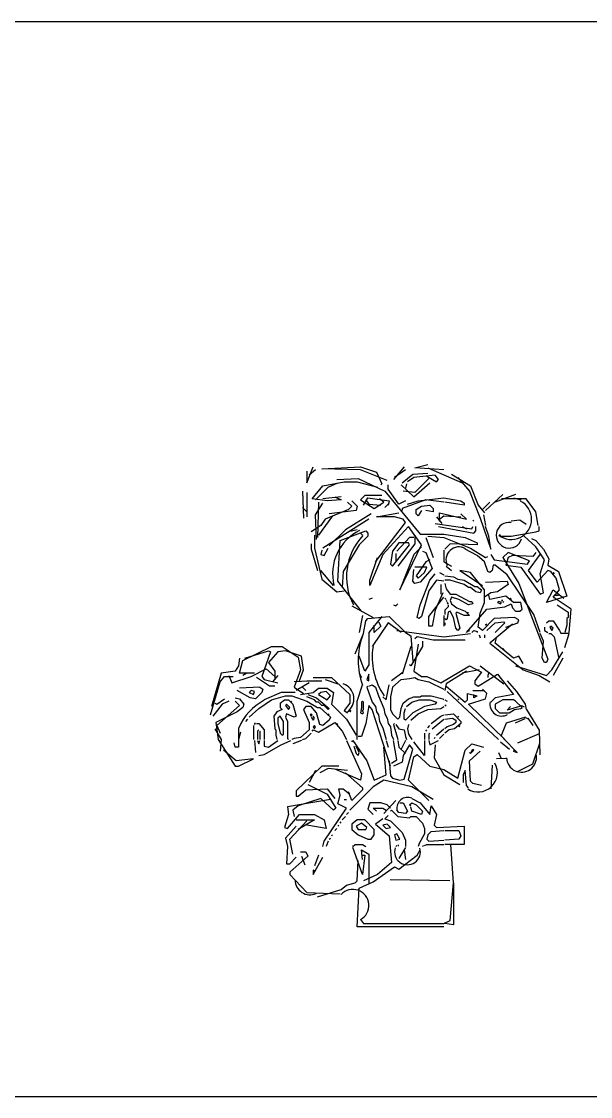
# Model space of a CAD drawing. Header units: millimetres. Extents: x 12377 to 30673, y 89761 to 101952.
# Drawn here: x 16181 to 17114, y 97844 to 99607 of the extents above; entities that cross this region are included whole.
import ezdxf

# ---------------------------------------------------------------- set-up
doc = ezdxf.new("R2010")
doc.units = ezdxf.units.MM
doc.layers.add('www.cad-blocks.net', color=7, linetype='Continuous')

# ---------------------------------------------------------------- blocks, each defined once
blk = doc.blocks.new('A$C53992F7E')
at = {"linetype": 'ByBlock'}
for p, q in [((335.3, 753), (356.3, 758.3)), ((158, 728.4), (168.5, 754.8)), ((158, 747.7), (158, 728.4)), ((172, 749.5), (161.5, 740.7)), ((182.5, 751.2), (245.7, 754.8)), ((245.7, 749.5), (182.5, 751.2)), ((245.7, 754.8), (272.1, 746)), ((289.6, 731.9), (245.7, 749.5)), ((272.1, 746), (280.8, 726.7)), ((317.7, 754.8), (300.1, 733.7)), ((319.5, 749.5), (301.9, 737.2)), ((314.2, 728.4), (331.7, 742.5)), ((331.7, 742.5), (356.3, 744.2)), ((368.6, 740.7), (333.5, 737.2)), ((382.6, 749.5), (335.3, 753)), ((356.3, 753), (412.5, 728.4)), ((373.9, 733.7), (368.6, 740.7)), ((394.9, 742.5), (426.5, 723.2)), ((166.7, 702.1), (184.3, 723.2)), ((184.3, 723.2), (219.4, 730.2)), ((193.1, 721.4), (208.9, 728.4)), ((207.1, 733.7), (242.2, 735.4)), ((219.4, 730.2), (240.5, 730.2)), ((240.5, 730.2), (273.8, 721.4)), ((242.2, 735.4), (286.1, 714.4)), ((280.8, 726.7), (279.1, 724.9)), ((291.4, 717.9), (291.4, 724.9)), ((312.4, 724.9), (333.5, 705.6)), ((321.2, 726.7), (319.5, 719.7)), ((333.5, 737.2), (323, 730.2)), ((333.5, 705.6), (359.8, 728.4)), ((358.1, 735.4), (335.3, 712.6)), ((354.6, 739), (370.4, 730.2)), ((370.4, 730.2), (373.9, 733.7)), ((405.5, 737.2), (424.8, 714.4)), ((426.5, 723.2), (438.8, 691.6)), ((151, 714.4), (152.7, 670.5)), ((158, 712.6), (158, 672.3)), ((172, 700.3), (193.1, 721.4)), ((214.1, 705.6), (184.3, 702.1)), ((203.6, 705.6), (214.1, 700.3)), ((252.8, 707.4), (245.7, 700.3)), ((280.8, 707.4), (252.8, 707.4)), ((286.1, 714.4), (344, 644.2)), ((308.9, 693.3), (291.4, 717.9)), ((335.3, 712.6), (315.9, 714.4)), ((424.8, 714.4), (442.3, 670.5)), ((479.2, 709.1), (451.1, 682.8)), ((500.2, 709.1), (466.9, 696.8)), ((151, 688.1), (158, 681)), ((191.3, 698.6), (166.7, 702.1)), ((172, 675.8), (184.3, 695.1)), ((177.3, 696.8), (175.5, 638.9)), ((177.3, 686.3), (179, 688.1)), ((214.1, 700.3), (191.3, 698.6)), ((224.7, 696.8), (231.7, 689.8)), ((231.7, 689.8), (226.4, 684.5)), ((231.7, 698.6), (240.5, 689.8)), ((240.5, 689.8), (238.7, 682.8)), ((245.7, 700.3), (268.6, 686.3)), ((251, 691.6), (258, 703.9)), ((254.5, 700.3), (259.8, 693.3)), ((258, 703.9), (293.1, 698.6)), ((259.8, 693.3), (279.1, 691.6)), ((268.6, 686.3), (284.4, 696.8)), ((284.4, 696.8), (277.3, 702.1)), ((293.1, 695.1), (286.1, 688.1)), ((293.1, 698.6), (291.4, 691.6)), ((319.5, 698.6), (308.9, 693.3)), ((352.8, 700.3), (314.2, 686.3)), ((323, 693.3), (340.5, 698.6)), ((337, 684.5), (345.8, 689.8)), ((340.5, 698.6), (382.6, 703.9)), ((345.8, 689.8), (359.8, 691.6)), ((382.6, 696.8), (352.8, 700.3)), ((359.8, 691.6), (365.1, 686.3)), ((382.6, 703.9), (410.7, 698.6)), ((416, 691.6), (384.4, 696.8)), ((410.7, 698.6), (416, 695.1)), ((416, 695.1), (416, 691.6)), ((438.8, 691.6), (449.3, 679.3)), ((458.1, 696.8), (445.8, 684.5)), ((517.8, 702.1), (477.4, 702.1)), ((496.7, 703.9), (509, 700.3)), ((533.6, 681), (517.8, 702.1)), ((173.8, 635.4), (172, 675.8)), ((200.1, 674), (177.3, 642.4)), ((226.4, 684.5), (187.8, 668.7)), ((238.7, 682.8), (194.8, 677.5)), ((263.3, 677.5), (221.2, 651.2)), ((272.1, 672.3), (308.9, 679.3)), ((301.9, 672.3), (272.1, 672.3)), ((315.9, 668.7), (301.9, 672.3)), ((314.2, 686.3), (314.2, 682.8)), ((337, 677.5), (337, 684.5)), ((340.5, 674), (337, 677.5)), ((345.8, 682.8), (340.5, 674)), ((365.1, 681), (352.8, 682.8)), ((365.1, 686.3), (365.1, 681)), ((370.4, 672.3), (379.1, 661.7)), ((375.6, 679.3), (419.5, 668.7)), ((375.6, 665.2), (375.6, 679.3)), ((375.6, 668.7), (382.6, 674)), ((382.6, 674), (410.7, 672.3)), ((419.5, 668.7), (410.7, 677.5)), ((442.3, 670.5), (459.9, 619.6)), ((447.6, 675.8), (451.1, 658.2)), ((537.1, 658.2), (533.6, 681)), ((180.8, 658.2), (165, 647.7)), ((187.8, 668.7), (180.8, 658.2)), ((259.8, 668.7), (184.3, 621.4)), ((270.3, 598.5), (319.5, 663.5)), ((324.7, 656.5), (282.6, 610.8)), ((319.5, 663.5), (315.9, 668.7)), ((345.8, 626.6), (324.7, 656.5)), ((368.6, 661.7), (428.3, 653)), ((373.9, 656.5), (431.8, 645.9)), ((412.5, 656.5), (419.5, 653)), ((428.3, 653), (430, 656.5)), ((430, 667), (431.8, 665.2)), ((435.3, 649.4), (435.3, 656.5)), ((456.4, 640.7), (451.1, 656.5)), ((507.3, 667), (493.2, 665.2)), ((517.8, 660), (507.3, 667)), ((538.9, 649.4), (538.9, 656.5)), ((170.3, 642.4), (170.3, 621.4)), ((221.2, 651.2), (194.8, 624.9)), ((212.4, 633.6), (254.5, 649.4)), ((240.5, 651.2), (226.4, 647.7)), ((258, 640.7), (244, 626.6)), ((245.7, 645.9), (249.2, 642.4)), ((254.5, 649.4), (258, 645.9)), ((258, 645.9), (258, 640.7)), ((326.5, 638.9), (305.4, 616.1)), ((333.5, 638.9), (326.5, 638.9)), ((335.3, 642.4), (335.3, 628.4)), ((344, 644.2), (382.6, 644.2)), ((352.8, 638.9), (365.1, 605.6)), ((356.3, 640.7), (382.6, 638.9)), ((382.6, 644.2), (417.7, 638.9)), ((382.6, 638.9), (426.5, 621.4)), ((417.7, 638.9), (437.1, 630.1)), ((431.8, 645.9), (435.3, 649.4)), ((459.9, 619.6), (456.4, 640.7)), ((473.9, 644.2), (475.7, 640.7)), ((475.7, 640.7), (493.2, 640.7)), ((493.2, 640.7), (533.6, 647.7)), ((533.6, 623.1), (514.3, 640.7)), ((526.6, 637.2), (533.6, 633.6)), ((533.6, 647.7), (538.9, 649.4)), ((165, 628.4), (165, 619.6)), ((165, 619.6), (175.5, 584.5)), ((170.3, 621.4), (182.5, 570.5)), ((182.5, 617.8), (180.8, 610.8)), ((186.1, 609.1), (193.1, 621.4)), ((208.9, 566.9), (212.4, 633.6)), ((244, 626.6), (217.7, 582.7)), ((308.9, 630.1), (298.4, 616.1)), ((298.4, 591.5), (326.5, 626.6)), ((335.3, 628.4), (307.2, 591.5)), ((324.7, 630.1), (308.9, 630.1)), ((310.7, 552.9), (345.8, 626.6)), ((326.5, 626.6), (324.7, 630.1)), ((345.8, 623.1), (333.5, 610.8)), ((382.6, 617.8), (382.6, 598.5)), ((393.2, 628.4), (384.4, 619.6)), ((437.1, 626.6), (393.2, 628.4)), ((437.1, 609.1), (417.7, 619.6)), ((426.5, 621.4), (451.1, 605.6)), ((437.1, 630.1), (437.1, 626.6)), ((533.6, 633.6), (545.9, 619.6)), ((547.6, 602.1), (533.6, 623.1)), ((545.9, 619.6), (554.7, 603.8)), ((180.8, 610.8), (186.1, 609.1)), ((282.6, 610.8), (261.5, 559.9)), ((261.5, 568.7), (273.8, 605.6)), ((298.4, 616.1), (294.9, 595)), ((303.7, 612.6), (303.7, 598.5)), ((333.5, 610.8), (310.7, 552.9)), ((347.5, 616.1), (352.8, 614.3)), ((352.8, 614.3), (363.3, 588)), ((359.8, 602.1), (352.8, 598.5)), ((449.3, 598.5), (437.1, 609.1)), ((451.1, 605.6), (454.6, 607.3)), ((459.9, 610.8), (465.1, 602.1)), ((465.1, 602.1), (519.6, 595)), ((488, 614.3), (479.2, 605.6)), ((479.2, 605.6), (505.5, 563.4)), ((488, 605.6), (484.4, 593.3)), ((523.1, 600.3), (488, 614.3)), ((495, 609.1), (488, 605.6)), ((528.3, 607.3), (495, 609.1)), ((519.6, 595), (523.1, 600.3)), ((521.3, 584.5), (540.6, 610.8)), ((533.6, 614.3), (528.3, 607.3)), ((540.6, 579.2), (547.6, 602.1)), ((554.7, 603.8), (552.9, 593.3)), ((201.9, 559.9), (180.8, 584.5)), ((217.7, 582.7), (215.9, 556.4)), ((294.9, 595), (298.4, 591.5)), ((331.7, 566.9), (333.5, 586.3)), ((354.6, 589.8), (335.3, 589.8)), ((352.8, 598.5), (337, 575.7)), ((363.3, 588), (344, 565.2)), ((351, 581), (354.6, 589.8)), ((382.6, 598.5), (394.9, 591.5)), ((386.2, 591.5), (394.9, 584.5)), ((409, 584.5), (445.8, 559.9)), ((426.5, 581), (409, 584.5)), ((454.6, 582.7), (449.3, 598.5)), ((458.1, 581), (454.6, 582.7)), ((461.6, 584.5), (458.1, 581)), ((463.4, 593.3), (461.6, 584.5)), ((466.9, 593.3), (463.4, 593.3)), ((486.2, 577.5), (466.9, 593.3)), ((484.4, 593.3), (509, 589.8)), ((509, 589.8), (540.6, 545.9)), ((535.4, 565.2), (521.3, 584.5)), ((552.9, 584.5), (535.4, 565.2)), ((552.9, 593.3), (570.5, 582.7)), ((558.2, 582.7), (552.9, 584.5)), ((566.9, 572.2), (558.2, 582.7)), ((570.5, 582.7), (584.5, 542.4)), ((182.5, 570.5), (207.1, 549.4)), ((247.5, 517.8), (208.9, 566.9)), ((261.5, 559.9), (261.5, 568.7)), ((335.3, 563.4), (331.7, 566.9)), ((344, 565.2), (335.3, 563.4)), ((337, 575.7), (340.5, 572.2)), ((340.5, 572.2), (351, 581)), ((344, 528.3), (359.8, 568.7)), ((370.4, 568.7), (358.1, 551.1)), ((359.8, 568.7), (368.6, 579.2)), ((382.6, 566.9), (370.4, 568.7)), ((375.6, 581), (382.6, 577.5)), ((384.4, 575.7), (398.4, 574)), ((393.2, 568.7), (384.4, 568.7)), ((416, 561.7), (393.2, 568.7)), ((398.4, 574), (405.5, 570.5)), ((405.5, 570.5), (416, 568.7)), ((416, 568.7), (433.5, 558.2)), ((449.3, 552.9), (426.5, 581)), ((451.1, 565.2), (486.2, 566.9)), ((530.1, 512.5), (486.2, 577.5)), ((486.2, 566.9), (488, 561.7)), ((545.9, 547.6), (540.6, 579.2)), ((561.7, 581), (563.4, 579.2)), ((563.4, 579.2), (561.7, 581)), ((572.2, 552.9), (566.9, 572.2)), ((207.1, 549.4), (219.4, 551.1)), ((358.1, 551.1), (345.8, 509)), ((380.9, 547.6), (368.6, 519.6)), ((377.4, 561.7), (377.4, 545.9)), ((384.4, 563.4), (386.2, 554.7)), ((386.2, 554.7), (393.2, 545.9)), ((423, 556.4), (416, 561.7)), ((426.5, 556.4), (423, 556.4)), ((435.3, 549.4), (426.5, 556.4)), ((433.5, 558.2), (437.1, 558.2)), ((442.3, 547.6), (435.3, 549.4)), ((437.1, 558.2), (444.1, 552.9)), ((444.1, 552.9), (442.3, 547.6)), ((449.3, 531.8), (449.3, 552.9)), ((459.9, 547.6), (449.3, 540.6)), ((470.4, 549.4), (459.9, 547.6)), ((488, 561.7), (470.4, 549.4)), ((505.5, 563.4), (552.9, 438.8)), ((540.6, 545.9), (545.9, 547.6)), ((551.1, 531.8), (561.7, 552.9)), ((561.7, 552.9), (579.2, 538.9)), ((561.7, 540.6), (572.2, 552.9)), ((265, 538.9), (259.8, 537.1)), ((303.7, 526.6), (307.2, 530.1)), ((358.1, 509), (382.6, 540.6)), ((384.4, 538.9), (386.2, 537.1)), ((386.2, 537.1), (384.4, 538.9)), ((386.2, 535.4), (387.9, 533.6)), ((387.9, 533.6), (386.2, 535.4)), ((387.9, 531.8), (389.7, 530.1)), ((389.7, 530.1), (387.9, 531.8)), ((393.2, 545.9), (402, 545.9)), ((394.9, 540.6), (393.2, 535.4)), ((393.2, 535.4), (394.9, 530.1)), ((407.2, 537.1), (394.9, 540.6)), ((394.9, 530.1), (403.7, 523.1)), ((402, 545.9), (424.8, 533.6)), ((423, 528.3), (407.2, 537.1)), ((430, 530.1), (423, 528.3)), ((424.8, 533.6), (428.3, 533.6)), ((428.3, 533.6), (430, 530.1)), ((442.3, 514.3), (449.3, 531.8)), ((458.1, 537.1), (456.4, 544.1)), ((484.4, 542.4), (458.1, 537.1)), ((472.2, 533.6), (470.4, 531.8)), ((470.4, 531.8), (475.7, 530.1)), ((477.4, 531.8), (472.2, 533.6)), ((475.7, 530.1), (477.4, 531.8)), ((477.4, 535.4), (479.2, 535.4)), ((479.2, 535.4), (477.4, 535.4)), ((479.2, 531.8), (480.9, 533.6)), ((480.9, 533.6), (479.2, 531.8)), ((482.7, 524.8), (493.2, 530.1)), ((496.7, 531.8), (484.4, 542.4)), ((491.5, 538.9), (493.2, 537.1)), ((493.2, 537.1), (491.5, 538.9)), ((493.2, 530.1), (495, 523.1)), ((509, 531.8), (496.7, 531.8)), ((510.8, 521.3), (509, 531.8)), ((584.5, 542.4), (551.1, 531.8)), ((591.5, 521.3), (561.7, 540.6)), ((565.2, 544.1), (570.5, 544.1)), ((231.7, 526.6), (266.8, 507.3)), ((300.1, 528.3), (303.7, 526.6)), ((338.8, 507.3), (344, 528.3)), ((368.6, 519.6), (363.3, 493.2)), ((389.7, 524.8), (384.4, 519.6)), ((384.4, 519.6), (384.4, 512.5)), ((389.7, 516), (387.9, 505.5)), ((389.7, 528.3), (389.7, 524.8)), ((393.2, 517.8), (389.7, 516)), ((398.4, 507.3), (393.2, 517.8)), ((403.7, 516), (402, 514.3)), ((402, 514.3), (409, 489.7)), ((403.7, 523.1), (417.7, 517.8)), ((416, 510.8), (403.7, 516)), ((417.7, 517.8), (424.8, 510.8)), ((419.5, 482.7), (452.9, 521.3)), ((421.3, 516), (423, 514.3)), ((423, 514.3), (421.3, 516)), ((438.8, 491.5), (442.3, 514.3)), ((452.9, 521.3), (482.7, 524.8)), ((495, 523.1), (500.2, 517.8)), ((500.2, 517.8), (507.3, 517.8)), ((507.3, 517.8), (510.8, 521.3)), ((540.6, 482.7), (530.1, 512.5)), ((568.7, 528.3), (586.3, 516)), ((586.3, 516), (586.3, 507.3)), ((588, 482.7), (591.5, 521.3)), ((249.2, 510.8), (244, 482.7)), ((251, 480.9), (254.5, 502)), ((254.5, 502), (258, 505.5)), ((258, 505.5), (293.1, 509)), ((280.8, 509), (259.8, 482.7)), ((291.4, 498.5), (265, 459.9)), ((268.6, 482.7), (268.6, 495)), ((275.6, 500.2), (279.1, 493.2)), ((312.4, 482.7), (291.4, 498.5)), ((293.1, 509), (319.5, 482.7)), ((342.3, 505.5), (338.8, 507.3)), ((345.8, 509), (342.3, 505.5)), ((358.1, 493.2), (358.1, 509)), ((382.6, 510.8), (382.6, 493.2)), ((386.2, 503.8), (384.4, 505.5)), ((384.4, 498.5), (384.4, 495)), ((387.9, 505.5), (386.2, 503.8)), ((402, 489.7), (398.4, 507.3)), ((424.8, 510.8), (416, 510.8)), ((465.1, 505.5), (445.8, 486.2)), ((451.1, 495), (452.9, 496.7)), ((452.9, 496.7), (451.1, 495)), ((452.9, 486.2), (466.9, 498.5)), ((495, 496.7), (458.1, 465.1)), ((498.5, 507.3), (465.1, 505.5)), ((466.9, 498.5), (480.9, 500.2)), ((482.7, 498.5), (466.9, 482.7)), ((480.9, 500.2), (482.7, 498.5)), ((484.4, 491.5), (503.8, 498.5)), ((505.5, 503.8), (498.5, 507.3)), ((503.8, 498.5), (505.5, 503.8)), ((551.1, 498.5), (554.7, 502)), ((554.7, 502), (561.7, 502)), ((561.7, 502), (572.2, 486.2)), ((584.5, 495), (581, 482.7)), ((586.3, 507.3), (584.5, 505.5)), ((584.5, 505.5), (584.5, 495)), ((237, 447.6), (251, 480.9)), ((259.8, 482.7), (259.8, 430)), ((279.1, 493.2), (268.6, 482.7)), ((305.4, 486.2), (382.6, 475.7)), ((319.5, 482.7), (328.2, 477.4)), ((328.2, 477.4), (331.7, 435.3)), ((363.3, 493.2), (358.1, 493.2)), ((382.6, 475.7), (426.5, 480.9)), ((405.5, 486.2), (402, 489.7)), ((409, 489.7), (405.5, 486.2)), ((423, 484.4), (424.8, 486.2)), ((424.8, 486.2), (423, 484.4)), ((428.3, 482.7), (431.8, 486.2)), ((431.8, 486.2), (437.1, 484.4)), ((437.1, 484.4), (437.1, 482.7)), ((445.8, 486.2), (438.8, 491.5)), ((440.6, 479.2), (442.3, 473.9)), ((449.3, 479.2), (449.3, 473.9)), ((545.9, 468.7), (540.6, 480.9)), ((547.6, 491.5), (547.6, 486.2)), ((547.6, 486.2), (552.9, 482.7)), ((554.7, 480.9), (558.2, 480.9)), ((558.2, 493.2), (556.4, 491.5)), ((556.4, 491.5), (559.9, 486.2)), ((561.7, 489.7), (558.2, 493.2)), ((558.2, 480.9), (563.4, 475.7)), ((559.9, 486.2), (561.7, 489.7)), ((572.2, 486.2), (574, 482.7)), ((588, 480.9), (574, 480.9)), ((581, 458.1), (588, 480.9)), ((52.7, 437.1), (100, 459.9)), ((100, 459.9), (117.6, 459.9)), ((117.6, 459.9), (143.9, 442.3)), ((328.2, 459.9), (314.2, 414.2)), ((347.5, 459.9), (328.2, 428.3)), ((340.5, 463.4), (333.5, 419.5)), ((338.8, 475.7), (335.3, 472.2)), ((365.1, 470.4), (338.8, 475.7)), ((347.5, 468.7), (347.5, 459.9)), ((417.7, 470.4), (365.1, 470.4)), ((458.1, 465.1), (512.5, 421.3)), ((466.9, 465.1), (468.7, 473.9)), ((496.7, 440.6), (466.9, 465.1)), ((544.1, 440.6), (545.9, 468.7)), ((563.4, 475.7), (570.5, 442.3)), ((56.2, 440.6), (94.8, 452.9)), ((98.3, 451.1), (84.3, 410.7)), ((94.8, 452.9), (98.3, 451.1)), ((110.6, 451.1), (94.8, 433.5)), ((122.9, 452.9), (110.6, 451.1)), ((149.2, 444.1), (122.9, 452.9)), ((143.9, 442.3), (147.4, 421.3)), ((152.7, 421.3), (149.2, 444.1)), ((252.8, 419.5), (244, 444.1)), ((479.2, 456.4), (480.9, 454.6)), ((505.5, 444.1), (496.7, 440.6)), ((512.5, 431.8), (505.5, 444.1)), ((559.9, 421.3), (577.5, 451.1)), ((45.6, 428.3), (40.4, 419.5)), ((47.4, 440.6), (45.6, 428.3)), ((47.4, 416), (52.7, 437.1)), ((94.8, 433.5), (105.3, 419.5)), ((259.8, 430), (252.8, 419.5)), ((328.2, 428.3), (326.5, 430)), ((377.4, 400.2), (424.8, 428.3)), ((424.8, 428.3), (444.1, 417.7)), ((442.3, 428.3), (480.9, 398.4)), ((500.2, 428.3), (551.1, 412.5)), ((547.6, 433.5), (544.1, 440.6)), ((551.1, 433.5), (547.6, 433.5)), ((552.9, 438.8), (551.1, 433.5)), ((577.5, 440.6), (561.7, 412.5)), ((17.6, 416), (1.8, 361.6)), ((15.8, 402), (22.8, 410.7)), ((40.4, 419.5), (17.6, 416)), ((22.8, 410.7), (36.9, 410.7)), ((29.8, 412.5), (35.1, 400.2)), ((35.1, 400.2), (66.7, 410.7)), ((72, 416), (47.4, 416)), ((59.7, 416), (52.7, 412.5)), ((66.7, 410.7), (91.3, 423)), ((96.5, 394.9), (75.5, 409)), ((84.3, 410.7), (87.8, 405.5)), ((91.3, 423), (105.3, 410.7)), ((110.6, 412.5), (101.8, 402)), ((105.3, 419.5), (105.3, 405.5)), ((147.4, 421.3), (136.9, 393.2)), ((145.7, 403.7), (152.7, 421.3)), ((168.5, 409), (198.3, 409)), ((198.3, 409), (228.2, 380.9)), ((244, 416), (247.5, 409)), ((259.8, 414.2), (256.3, 405.5)), ((259.8, 403.7), (259.8, 414.2)), ((315.9, 417.7), (296.6, 403.7)), ((312.4, 405.5), (326.5, 407.2)), ((326.5, 407.2), (335.3, 409)), ((333.5, 419.5), (345.8, 410.7)), ((335.3, 409), (340.5, 405.5)), ((345.8, 410.7), (354.6, 410.7)), ((354.6, 410.7), (377.4, 400.2)), ((419.5, 419.5), (386.2, 398.4)), ((440.6, 421.3), (412.5, 416)), ((444.1, 417.7), (433.5, 403.7)), ((438.8, 394.9), (470.4, 414.2)), ((456.4, 417.7), (454.6, 412.5)), ((454.6, 412.5), (454.6, 409)), ((470.4, 414.2), (496.7, 380.9)), ((512.5, 421.3), (538.9, 412.5)), ((538.9, 412.5), (556.4, 402)), ((551.1, 412.5), (559.9, 421.3)), ((0, 347.5), (15.8, 402)), ((80.7, 393.2), (47.4, 391.4)), ((80.7, 393.2), (86, 389.7)), ((86, 389.7), (84.3, 384.4)), ((87.8, 405.5), (110.6, 400.2)), ((105.3, 394.9), (96.5, 394.9)), ((173.8, 403.7), (136.9, 402)), ((136.9, 393.2), (152.7, 382.6)), ((161.5, 400.2), (140.4, 387.9)), ((151, 393.2), (156.2, 387.9)), ((158, 403.7), (182.5, 403.7)), ((168.5, 384.4), (177.3, 391.4)), ((177.3, 391.4), (191.3, 391.4)), ((187.8, 405.5), (208.9, 398.4)), ((191.3, 391.4), (201.9, 384.4)), ((240.5, 370.4), (249.2, 396.7)), ((256.3, 405.5), (259.8, 403.7)), ((256.3, 393.2), (258, 394.9)), ((258, 394.9), (256.3, 393.2)), ((256.3, 393.2), (265, 368.6)), ((259.8, 394.9), (265, 396.7)), ((265, 396.7), (270.3, 393.2)), ((270.3, 393.2), (275.6, 379.1)), ((287.9, 372.1), (293.1, 396.7)), ((298.4, 393.2), (294.9, 377.4)), ((298.4, 393.2), (312.4, 405.5)), ((340.5, 405.5), (358.1, 402)), ((358.1, 402), (382.6, 389.7)), ((386.2, 398.4), (384.4, 387.9)), ((386.2, 394.9), (417.7, 368.6)), ((433.5, 403.7), (433.5, 398.4)), ((433.5, 398.4), (438.8, 394.9)), ((452.9, 382.6), (445.8, 389.7)), ((486.2, 403.7), (502, 386.2)), ((10.5, 365.1), (22.8, 373.9)), ((29.8, 370.4), (19.3, 365.1)), ((40.4, 375.6), (47.4, 373.9)), ((40.4, 370.4), (47.4, 363.3)), ((64.9, 375.6), (43.9, 387.9)), ((47.4, 373.9), (54.4, 365.1)), ((66.7, 387.9), (63.2, 384.4)), ((63.2, 384.4), (70.2, 380.9)), ((73.7, 373.9), (64.9, 375.6)), ((72, 386.2), (66.7, 387.9)), ((70.2, 380.9), (72, 386.2)), ((84.3, 384.4), (73.7, 373.9)), ((79, 358.1), (100, 372.1)), ((115.8, 384.4), (87.8, 372.1)), ((100, 372.1), (122.9, 379.1)), ((114.1, 366.8), (121.1, 372.1)), ((138.7, 384.4), (115.8, 384.4)), ((121.1, 372.1), (128.1, 372.1)), ((122.9, 379.1), (133.4, 379.1)), ((128.1, 372.1), (135.2, 365.1)), ((131.6, 370.4), (133.4, 368.6)), ((133.4, 368.6), (131.6, 370.4)), ((133.4, 379.1), (158, 370.4)), ((147.4, 380.9), (168.5, 384.4)), ((170.3, 372.1), (158, 377.4)), ((158, 370.4), (175.5, 359.8)), ((159.7, 380.9), (173.8, 375.6)), ((173.8, 368.6), (170.3, 372.1)), ((173.8, 375.6), (194.8, 358.1)), ((180.8, 384.4), (177.3, 380.9)), ((177.3, 380.9), (191.3, 372.1)), ((189.6, 386.2), (180.8, 384.4)), ((196.6, 379.1), (189.6, 386.2)), ((191.3, 372.1), (196.6, 379.1)), ((201.9, 384.4), (198.3, 365.1)), ((228.2, 380.9), (228.2, 366.8)), ((240.5, 307.2), (240.5, 370.4)), ((249.2, 370.4), (247.5, 368.6)), ((251, 368.6), (249.2, 370.4)), ((275.6, 379.1), (284.4, 358.1)), ((282.6, 377.4), (287.9, 372.1)), ((294.9, 377.4), (294.9, 356.3)), ((315.9, 366.8), (324.7, 373.9)), ((324.7, 373.9), (333.5, 377.4)), ((330, 368.6), (342.3, 372.1)), ((333.5, 377.4), (344, 377.4)), ((342.3, 372.1), (359.8, 372.1)), ((344, 377.4), (345.8, 379.1)), ((345.8, 379.1), (361.6, 379.1)), ((359.8, 372.1), (370.4, 368.6)), ((361.6, 379.1), (380.9, 373.9)), ((380.9, 373.9), (382.6, 372.1)), ((384.4, 372.1), (387.9, 370.4)), ((387.9, 386.2), (472.2, 307.2)), ((405.5, 373.9), (407.2, 372.1)), ((407.2, 372.1), (405.5, 373.9)), ((417.7, 368.6), (421.3, 372.1)), ((421.3, 372.1), (421.3, 382.6)), ((421.3, 382.6), (437.1, 379.1)), ((423, 365.1), (451.1, 373.9)), ((430, 387.9), (449.3, 387.9)), ((431.8, 375.6), (431.8, 380.9)), ((437.1, 379.1), (431.8, 375.6)), ((451.1, 373.9), (452.9, 382.6)), ((466.9, 375.6), (459.9, 368.6)), ((496.7, 380.9), (466.9, 375.6)), ((479.2, 372.1), (466.9, 365.1)), ((496.7, 372.1), (479.2, 372.1)), ((500.2, 370.4), (496.7, 372.1)), ((510.8, 359.8), (500.2, 370.4)), ((502, 386.2), (516, 365.1)), ((19.3, 365.1), (3.5, 345.8)), ((7, 366.8), (10.5, 365.1)), ((43.9, 352.8), (8.8, 335.3)), ((47.4, 363.3), (10.5, 330)), ((52.7, 359.8), (43.9, 352.8)), ((54.4, 365.1), (52.7, 359.8)), ((63.2, 344), (79, 358.1)), ((108.8, 352.8), (103.6, 345.8)), ((117.6, 356.3), (108.8, 352.8)), ((114.1, 366.8), (114.1, 359.8)), ((114.1, 359.8), (117.6, 356.3)), ((124.6, 365.1), (122.9, 363.3)), ((122.9, 363.3), (128.1, 356.3)), ((129.9, 359.8), (124.6, 365.1)), ((128.1, 356.3), (129.9, 359.8)), ((135.2, 365.1), (140.4, 345.8)), ((156.2, 361.6), (152.7, 356.3)), ((152.7, 356.3), (161.5, 335.3)), ((165, 361.6), (156.2, 361.6)), ((173.8, 351), (165, 361.6)), ((177.3, 368.6), (173.8, 368.6)), ((175.5, 359.8), (179, 359.8)), ((182.5, 363.3), (177.3, 368.6)), ((179, 359.8), (196.6, 344)), ((186.1, 363.3), (182.5, 363.3)), ((193.1, 356.3), (186.1, 363.3)), ((194.8, 358.1), (193.1, 356.3)), ((198.3, 365.1), (222.9, 340.5)), ((228.2, 366.8), (219.4, 354.6)), ((219.4, 354.6), (224.7, 351)), ((228.2, 352.8), (229.9, 354.6)), ((229.9, 354.6), (228.2, 352.8)), ((247.5, 359.8), (245.7, 351)), ((247.5, 368.6), (247.5, 359.8)), ((249.2, 354.6), (251, 356.3)), ((251, 351), (249.2, 354.6)), ((251, 356.3), (251, 368.6)), ((259.8, 363.3), (254.5, 333.5)), ((265, 356.3), (259.8, 363.3)), ((265, 368.6), (270.3, 361.6)), ((294.9, 263.3), (265, 356.3)), ((270.3, 361.6), (272.1, 352.8)), ((272.1, 352.8), (275.6, 347.5)), ((284.4, 358.1), (286.1, 349.3)), ((294.9, 356.3), (298.4, 349.3)), ((310.7, 344), (312.4, 358.1)), ((312.4, 358.1), (315.9, 366.8)), ((317.7, 351), (319.5, 358.1)), ((321.2, 361.6), (330, 368.6)), ((351, 361.6), (331.7, 351)), ((340.5, 349.3), (356.3, 356.3)), ((368.6, 365.1), (351, 361.6)), ((356.3, 356.3), (377.4, 358.1)), ((370.4, 368.6), (368.6, 365.1)), ((377.4, 358.1), (382.6, 361.6)), ((384.4, 363.3), (386.2, 363.3)), ((386.2, 363.3), (384.4, 363.3)), ((482.7, 307.2), (423, 365.1)), ((466.9, 365.1), (466.9, 358.1)), ((466.9, 358.1), (473.9, 351)), ((510.3, 362.4), (486.7, 355.5)), ((486.7, 355.5), (492, 361.2)), ((489.7, 351), (498.5, 356.3)), ((498.5, 356.3), (509, 358.1)), ((509, 358.1), (510.8, 359.8)), ((514.9, 360.3), (510.3, 362.4)), ((516, 365.1), (517.8, 356.3)), ((539.7, 322.6), (518.5, 356.3)), ((8.8, 335.3), (12.3, 307.2)), ((57.9, 337), (61.4, 340.5)), ((103.6, 345.8), (105.3, 324.7)), ((114.1, 345.8), (110.6, 342.3)), ((110.6, 342.3), (110.6, 333.5)), ((119.4, 337), (114.1, 345.8)), ((119.4, 315.9), (119.4, 337)), ((124.6, 349.3), (122.9, 344)), ((122.9, 344), (126.4, 337)), ((136.9, 344), (124.6, 349.3)), ((126.4, 337), (126.4, 308.9)), ((140.4, 345.8), (136.9, 344)), ((161.5, 335.3), (161.5, 323)), ((165, 349.3), (163.2, 347.5)), ((163.2, 347.5), (165, 345.8)), ((166.7, 347.5), (165, 349.3)), ((165, 345.8), (166.7, 347.5)), ((165, 344), (168.5, 338.8)), ((170.3, 342.3), (168.5, 345.8)), ((168.5, 338.8), (170.3, 342.3)), ((179, 331.7), (173.8, 351)), ((177.3, 319.5), (203.6, 335.3)), ((194.8, 338.8), (184.3, 330)), ((193.1, 349.3), (194.8, 347.5)), ((194.8, 347.5), (193.1, 349.3)), ((196.6, 344), (194.8, 338.8)), ((203.6, 335.3), (215.9, 321.2)), ((212.4, 351), (214.1, 349.3)), ((214.1, 349.3), (212.4, 351)), ((222.9, 340.5), (238.7, 314.2)), ((245.7, 351), (249.2, 349.3)), ((249.2, 349.3), (251, 351)), ((275.6, 347.5), (277.3, 337)), ((277.3, 337), (282.6, 326.5)), ((286.1, 349.3), (289.6, 342.3)), ((289.6, 342.3), (291.4, 333.5)), ((298.4, 349.3), (307.2, 340.5)), ((307.2, 340.5), (310.7, 344)), ((317.7, 340.5), (317.7, 351)), ((319.5, 338.8), (317.7, 340.5)), ((331.7, 351), (319.5, 338.8)), ((328.2, 338.8), (340.5, 349.3)), ((361.6, 333.5), (377.4, 345.8)), ((363.3, 324.7), (382.6, 340.5)), ((377.4, 345.8), (382.6, 347.5)), ((384.4, 347.5), (398.4, 349.3)), ((384.4, 340.5), (396.7, 342.3)), ((396.7, 342.3), (402, 338.8)), ((398.4, 349.3), (410.7, 337)), ((402, 335.3), (398.4, 331.7)), ((402, 338.8), (402, 335.3)), ((405.5, 345.8), (407.2, 344)), ((407.2, 344), (405.5, 345.8)), ((410.7, 337), (410.7, 333.5)), ((473.9, 351), (489.7, 351)), ((516.6, 344.2), (484.7, 334.2)), ((500.1, 334.9), (515.9, 341.9)), ((521.7, 340.9), (517.2, 343)), ((529.3, 330.2), (521.1, 342.1)), ((7, 324.7), (17.6, 307.2)), ((10.5, 330), (15.8, 317.7)), ((45.6, 326.5), (45.6, 294.9)), ((49.1, 319.5), (45.6, 307.2)), ((70.2, 330), (70.2, 307.2)), ((72, 333.5), (72, 331.7)), ((72, 331.7), (73.7, 333.5)), ((73.7, 333.5), (72, 333.5)), ((75.5, 333.5), (79, 333.5)), ((77.2, 321.2), (79, 323)), ((79, 323), (77.2, 321.2)), ((77.2, 321.2), (77.2, 307.2)), ((79, 333.5), (87.8, 323)), ((80.7, 321.2), (80.7, 307.2)), ((87.8, 323), (87.8, 307.2)), ((105.3, 324.7), (107.1, 323)), ((107.1, 323), (107.1, 314.2)), ((110.6, 333.5), (114.1, 317.7)), ((114.1, 317.7), (117.6, 314.2)), ((161.5, 323), (147.4, 310.7)), ((156.2, 308.9), (165, 317.7)), ((166.7, 321.2), (168.5, 323)), ((170.3, 330), (168.5, 328.2)), ((168.5, 328.2), (170.3, 324.7)), ((168.5, 323), (177.3, 319.5)), ((172, 328.2), (170.3, 330)), ((170.3, 324.7), (172, 328.2)), ((184.3, 330), (179, 331.7)), ((207.1, 333.5), (208.9, 331.7)), ((208.9, 331.7), (207.1, 333.5)), ((215.9, 321.2), (222.9, 307.2)), ((254.5, 333.5), (247.5, 312.4)), ((282.6, 326.5), (287.9, 307.2)), ((291.4, 333.5), (294.9, 328.2)), ((294.9, 328.2), (296.6, 314.2)), ((300.1, 331.7), (301.9, 333.5)), ((301.9, 333.5), (300.1, 331.7)), ((300.1, 331.7), (307.2, 307.2)), ((303.7, 331.7), (308.9, 324.7)), ((308.9, 324.7), (317.7, 323)), ((317.7, 323), (319.5, 312.4)), ((324.7, 331.7), (323, 324.7)), ((323, 324.7), (324.7, 315.9)), ((351, 317.7), (351, 307.2)), ((352.8, 321.2), (354.6, 323)), ((356.3, 326.5), (359.8, 330)), ((358.1, 315.9), (359.8, 317.7)), ((359.8, 317.7), (358.1, 315.9)), ((370.4, 314.2), (382.6, 324.7)), ((387.9, 328.2), (384.4, 324.7)), ((391.4, 323), (384.4, 317.7)), ((398.4, 331.7), (387.9, 328.2)), ((400.2, 324.7), (391.4, 323)), ((410.7, 333.5), (400.2, 324.7)), ((407.2, 328.2), (409, 330)), ((409, 330), (407.2, 328.2)), ((484.7, 334.2), (476, 312.3)), ((540.5, 282.1), (539.7, 322.6)), ((12.3, 307.2), (40.4, 263.3)), ((17.6, 307.2), (15.8, 287.9)), ((40.4, 294.9), (38.6, 301.9)), ((72, 305.4), (73.7, 286.1)), ((77.2, 305.4), (79, 300.1)), ((79, 300.1), (80.7, 305.4)), ((87.8, 305.4), (87.8, 296.6)), ((94.8, 294.9), (110.6, 305.4)), ((107.1, 314.2), (108.8, 307.2)), ((115.8, 298.4), (131.6, 305.4)), ((117.6, 314.2), (119.4, 315.9)), ((126.4, 308.9), (128.1, 307.2)), ((136.9, 308.9), (133.4, 307.2)), ((149.2, 305.4), (135.2, 300.1)), ((147.4, 310.7), (136.9, 308.9)), ((151, 307.2), (156.2, 308.9)), ((222.9, 305.4), (247.5, 251)), ((231.7, 303.7), (233.4, 305.4)), ((233.4, 305.4), (256.3, 272.1)), ((247.5, 312.4), (242.2, 312.4)), ((287.9, 305.4), (291.4, 294.9)), ((296.6, 314.2), (300.1, 307.2)), ((305.4, 273.8), (300.1, 305.4)), ((307.2, 305.4), (308.9, 294.9)), ((319.5, 305.4), (312.4, 291.4)), ((319.5, 312.4), (321.2, 307.2)), ((324.7, 315.9), (330, 307.2)), ((351, 280.8), (333.5, 303.7)), ((351, 305.4), (351, 280.8)), ((358.1, 315.9), (358.1, 307.2)), ((358.1, 305.4), (359.8, 298.4)), ((359.8, 298.4), (373.9, 305.4)), ((366.8, 308.9), (368.6, 310.7)), ((375.6, 308.9), (382.6, 315.9)), ((417.7, 289.6), (428.3, 300.1)), ((428.3, 300.1), (447.6, 294.9)), ((475.3, 303.3), (490.2, 291.6)), ((503.1, 285.9), (480.7, 309)), ((504.1, 302.1), (539.7, 317.2)), ((528.7, 267.3), (540.1, 301.5)), ((42.1, 272.1), (21.1, 289.6)), ((45.6, 294.9), (40.4, 294.9)), ((79, 280.8), (87.8, 282.6)), ((87.8, 282.6), (115.8, 298.4)), ((87.8, 296.6), (94.8, 294.9)), ((235.2, 296.6), (238.7, 284.4)), ((244, 286.1), (238.7, 296.6)), ((238.7, 284.4), (242.2, 280.8)), ((242.2, 280.8), (244, 286.1)), ((287.9, 249.2), (284.4, 294.9)), ((308.9, 294.9), (319.5, 284.4)), ((326.5, 298.4), (315.9, 280.8)), ((317.7, 242.2), (331.7, 291.4)), ((331.7, 291.4), (326.5, 298.4)), ((333.5, 279.1), (338.8, 282.6)), ((338.8, 282.6), (359.8, 263.3)), ((368.6, 298.4), (366.8, 277.3)), ((405.5, 244), (417.7, 289.6)), ((424.8, 272.1), (442.3, 287.9)), ((424.8, 286.1), (426.5, 284.4)), ((426.5, 284.4), (430, 291.4)), ((431.8, 289.6), (426.5, 284.4)), ((430, 291.4), (431.8, 289.6)), ((472, 286), (476.5, 276.4)), ((498.6, 289.1), (496.4, 287.9)), ((496.4, 287.9), (503.1, 285.9)), ((70.2, 275.6), (42.1, 272.1)), ((45.6, 263.3), (70.2, 275.6)), ((256.3, 272.1), (268.6, 240.5)), ((293.1, 272.1), (294.9, 247.5)), ((296.6, 268.6), (305.4, 273.8)), ((314.2, 270.3), (300.1, 263.3)), ((315.9, 280.8), (314.2, 270.3)), ((324.7, 240.5), (333.5, 279.1)), ((366.8, 277.3), (382.6, 249.2)), ((426.5, 238.7), (424.8, 272.1)), ((461.6, 265), (459.9, 226.4)), ((469, 275.9), (484, 276.9)), ((503.6, 254.6), (528.7, 267.3)), ((40.4, 263.3), (45.6, 263.3)), ((182.5, 263.3), (140.4, 222.9)), ((172, 256.3), (161.5, 237)), ((193.1, 259.8), (179, 252.8)), ((210.6, 263.3), (182.5, 263.3)), ((224.7, 256.3), (193.1, 259.8)), ((245.7, 240.5), (205.4, 258)), ((221.2, 252.8), (249.2, 228.2)), ((247.5, 251), (245.7, 240.5)), ((268.6, 240.5), (287.9, 249.2)), ((294.9, 247.5), (298.4, 244)), ((359.8, 263.3), (382.6, 258)), ((382.6, 258), (405.5, 244)), ((382.6, 249.2), (409, 233.4)), ((417.7, 256.3), (414.2, 249.2)), ((414.2, 249.2), (414.2, 237)), ((419.5, 231.7), (417.7, 256.3)), ((159.7, 233.4), (191.3, 217.7)), ((266.8, 229.9), (228.2, 191.3)), ((284.4, 240.5), (266.8, 229.9)), ((330, 229.9), (284.4, 240.5)), ((298.4, 244), (310.7, 240.5)), ((310.7, 240.5), (317.7, 242.2)), ((358.1, 207.1), (324.7, 240.5)), ((365.1, 208.9), (330, 229.9)), ((423, 228.2), (419.5, 231.7)), ((430, 235.2), (426.5, 238.7)), ((444.1, 231.7), (430, 235.2)), ((140.4, 222.9), (140.4, 214.1)), ((140.4, 214.1), (143.9, 214.1)), ((143.9, 214.1), (156.2, 224.7)), ((156.2, 224.7), (191.3, 226.4)), ((191.3, 226.4), (203.6, 210.6)), ((191.3, 217.7), (205.4, 194.8)), ((208.9, 201.9), (212.4, 215.9)), ((210.6, 226.4), (217.7, 226.4)), ((212.4, 215.9), (210.6, 226.4)), ((217.7, 226.4), (228.2, 217.7)), ((231.7, 207.1), (226.4, 221.2)), ((249.2, 224.7), (231.7, 207.1)), ((249.2, 228.2), (249.2, 224.7)), ((196.6, 208.9), (126.4, 196.6)), ((126.4, 196.6), (128.1, 184.3)), ((143.9, 198.3), (135.2, 191.3)), ((180.8, 210.6), (143.9, 198.3)), ((201.9, 191.3), (180.8, 210.6)), ((186.1, 140.4), (222.9, 194.8)), ((205.4, 194.8), (201.9, 191.3)), ((222.9, 194.8), (208.9, 201.9)), ((219.4, 208.9), (222.9, 208.9)), ((261.5, 203.6), (258, 193.1)), ((279.1, 203.6), (261.5, 203.6)), ((272.1, 189.6), (266.8, 194.8)), ((266.8, 194.8), (282.6, 194.8)), ((289.6, 200.1), (279.1, 203.6)), ((282.6, 194.8), (287.9, 191.3)), ((303.7, 207.1), (284.4, 186.1)), ((294.9, 194.8), (289.6, 200.1)), ((310.7, 203.6), (315.9, 203.6)), ((315.9, 203.6), (323, 189.6)), ((326.5, 200.1), (330, 203.6)), ((328.2, 198.3), (326.5, 200.1)), ((330, 189.6), (328.2, 196.6)), ((330, 210.6), (344, 203.6)), ((330, 203.6), (337, 200.1)), ((337, 200.1), (347.5, 189.6)), ((344, 203.6), (359.8, 184.3)), ((359.8, 184.3), (361.6, 198.3)), ((361.6, 198.3), (370.4, 184.3)), ((128.1, 184.3), (121.1, 163.2)), ((126.4, 161.5), (145.7, 184.3)), ((135.2, 191.3), (136.9, 180.8)), ((145.7, 184.3), (170.3, 184.3)), ((170.3, 184.3), (186.1, 175.5)), ((215.9, 175.5), (221.2, 180.8)), ((222.9, 184.3), (226.4, 187.8)), ((258, 193.1), (266.8, 184.3)), ((282.6, 177.3), (270.3, 168.5)), ((286.1, 177.3), (291.4, 182.5)), ((286.1, 177.3), (294.9, 173.8)), ((294.9, 189.6), (296.6, 191.3)), ((296.6, 191.3), (307.2, 180.8)), ((308.9, 187.8), (305.4, 191.3)), ((307.2, 180.8), (326.5, 179)), ((319.5, 186.1), (308.9, 187.8)), ((323, 189.6), (319.5, 186.1)), ((326.5, 179), (328.2, 180.8)), ((328.2, 180.8), (337, 180.8)), ((345.8, 184.3), (330, 189.6)), ((337, 180.8), (347.5, 170.3)), ((347.5, 189.6), (345.8, 184.3)), ((370.4, 184.3), (366.8, 166.7)), ((121.1, 163.2), (126.4, 161.5)), ((140.4, 165), (122.9, 145.7)), ((129.9, 143.9), (158, 173.8)), ((140.4, 175.5), (170.3, 175.5)), ((170.3, 175.5), (143.9, 159.7)), ((189.6, 161.5), (158, 166.7)), ((186.1, 175.5), (189.6, 161.5)), ((203.6, 158), (207.1, 161.5)), ((208.9, 165), (210.6, 166.7)), ((212.4, 170.3), (214.1, 172)), ((240.5, 175.5), (231.7, 168.5)), ((231.7, 168.5), (231.7, 159.7)), ((231.7, 159.7), (242.2, 151)), ((247.5, 170.3), (238.7, 165)), ((238.7, 165), (242.2, 159.7)), ((252.8, 175.5), (240.5, 175.5)), ((242.2, 159.7), (254.5, 159.7)), ((256.3, 163.2), (247.5, 170.3)), ((268.6, 159.7), (252.8, 175.5)), ((254.5, 159.7), (256.3, 163.2)), ((268.6, 151), (268.6, 159.7)), ((270.3, 168.5), (293.1, 149.2)), ((289.6, 168.5), (282.6, 166.7)), ((282.6, 166.7), (287.9, 161.5)), ((287.9, 161.5), (294.9, 163.2)), ((294.9, 163.2), (289.6, 168.5)), ((294.9, 173.8), (314.2, 154.5)), ((347.5, 170.3), (351, 161.5)), ((351, 161.5), (351, 152.7)), ((366.8, 166.7), (370.4, 163.2)), ((370.4, 163.2), (416, 165)), ((416, 165), (416, 135.2)), ((122.9, 145.7), (126.4, 131.6)), ((135.2, 119.4), (129.9, 143.9)), ((194.8, 143.9), (196.6, 145.7)), ((198.3, 149.2), (200.1, 151)), ((242.2, 151), (258, 143.9)), ((258, 143.9), (263.3, 143.9)), ((263.3, 143.9), (268.6, 151)), ((293.1, 149.2), (296.6, 105.3)), ((305.4, 152.7), (301.9, 151)), ((301.9, 151), (303.7, 142.2)), ((303.7, 142.2), (310.7, 143.9)), ((310.7, 143.9), (305.4, 152.7)), ((314.2, 154.5), (319.5, 142.2)), ((319.5, 142.2), (319.5, 131.6)), ((351, 152.7), (342.3, 136.9)), ((356.3, 151), (354.6, 143.9)), ((354.6, 143.9), (358.1, 140.4)), ((356.3, 151), (361.6, 156.2)), ((358.1, 140.4), (382.6, 142.2)), ((361.6, 156.2), (382.6, 158)), ((384.4, 158), (407.2, 158)), ((407.2, 143.9), (384.4, 142.2)), ((407.2, 158), (410.7, 149.2)), ((410.7, 149.2), (407.2, 143.9)), ((126.4, 131.6), (124.6, 103.6)), ((184.3, 131.6), (186.1, 140.4)), ((193.1, 140.4), (189.6, 131.6)), ((233.4, 131.6), (237, 135.2)), ((233.4, 133.4), (233.4, 131.6)), ((249.2, 86), (233.4, 129.9)), ((237, 135.2), (249.2, 135.2)), ((247.5, 126.4), (259.8, 119.4)), ((249.2, 110.6), (247.5, 126.4)), ((249.2, 135.2), (254.5, 131.6)), ((303.7, 131.6), (305.4, 133.4)), ((305.4, 133.4), (303.7, 131.6)), ((307.2, 133.4), (308.9, 133.4)), ((308.9, 133.4), (307.2, 133.4)), ((319.5, 129.9), (308.9, 112.3)), ((317.7, 126.4), (319.5, 110.6)), ((338.8, 117.6), (344, 126.4)), ((342.3, 136.9), (340.5, 131.6)), ((347.5, 131.6), (349.3, 133.4)), ((349.3, 133.4), (347.5, 131.6)), ((351, 133.4), (354.6, 135.2)), ((354.6, 135.2), (382.6, 135.2)), ((403.7, 135.2), (384.4, 135.2)), ((398.4, 72), (394.1, 135.2)), ((416, 135.2), (403.7, 135.2)), ((159.7, 115.8), (129.9, 89.5)), ((129.9, 103.6), (140.4, 114.1)), ((147.4, 122.9), (156.2, 122.9)), ((149.2, 115.8), (154.5, 101.8)), ((156.2, 122.9), (159.7, 115.8)), ((168.5, 86), (184.3, 114.1)), ((177.3, 117.6), (170.3, 100)), ((240.5, 75.5), (242.2, 108.8)), ((247.5, 117.6), (252.8, 117.6)), ((252.8, 117.6), (249.2, 86)), ((259.8, 119.4), (259.8, 70.2)), ((308.9, 94.8), (338.8, 117.6)), ((124.6, 103.6), (129.9, 103.6)), ((129.9, 89.5), (129.9, 86)), ((170.3, 91.3), (168.5, 93)), ((168.5, 93), (168.5, 86)), ((266.8, 73.7), (301.9, 98.3)), ((296.6, 105.3), (273.8, 86)), ((301.9, 98.3), (308.9, 94.8)), ((129.9, 86), (158, 56.2)), ((222.9, 68.5), (237, 72)), ((237, 72), (240.5, 75.5)), ((244, 63.2), (266.8, 73.7)), ((273.8, 86), (251, 75.5)), ((294.7, 77.6), (392.4, 75.8)), ((393.2, 10.5), (398.4, 72)), ((398.4, 72), (398.4, 3.5)), ((158, 56.2), (212.4, 54.4)), ((175.5, 49.1), (214.1, 61.4)), ((214.1, 61.4), (222.9, 68.5)), ((240.5, 0), (244, 63.2)), ((382.6, 0), (240.5, 0)), ((245.7, 12.3), (251, 5.3)), ((251, 5.3), (382.6, 5.3)), ((382.6, 5.3), (393.2, 10.5)), ((398.4, 3.5), (384.4, 5.3))]:
    blk.add_line(p, q, dxfattribs=at)
for centre, radius, start, end in [((493.2, 668.7), 33.3, 231.8428, 63.4349), ((489.7, 642.4), 21.1, 81.2538, 342.8973), ((279.1, 579.2), 79, 116.0033, 194.0362), ((321.2, 574), 98.3, 136.4321, 207.8973), ((407.2, 602.1), 21.1, 59.0362, 206.5651), ((365.1, 437.1), 122.9, 160.7873, 199.2127), ((377.4, 442.3), 112.3, 171.1193, 214.4184), ((208.9, 373.9), 26.3, 304.6952, 70.3462), ((131.6, 289.6), 93, 118.0092, 156.8014), ((477.4, 365.1), 19.3, 168.6901, 300.2564), ((438.8, 252.8), 31.6, 237.2648, 29.3578), ((510, 278.3), 24.6, 183.1036, 7.0791), ((323, 194.8), 17.6, 66.0375, 191.3099), ((323, 122.9), 21.1, 161.5651, 17.1027), ((163.2, 77.2), 24.6, 181.2945, 293.6294), ((233.4, 35.1), 26.3, 298.3008, 137.4896)]:
    blk.add_arc(centre, radius, start, end, dxfattribs=at)
blk = doc.blocks.new('FORMAT')
at = {"layer": 'www.cad-blocks.net', "color": 155, "true_color": 0x546d8e}
for p, q in [((13495.8, 99606.8), (30672.7, 99606.8)), ((13495.8, 97843.5), (30672.7, 97843.5))]:
    blk.add_line(p, q, dxfattribs=at)

msp = doc.modelspace()

# ---------------------------------------------------------------- block references
msp.add_blockref('A$C53992F7E', (16490.8, 98121.8))
at = {"layer": 'www.cad-blocks.net'}
msp.add_blockref('FORMAT', (0, 0), dxfattribs=at)

doc.saveas('drawing.dxf')
